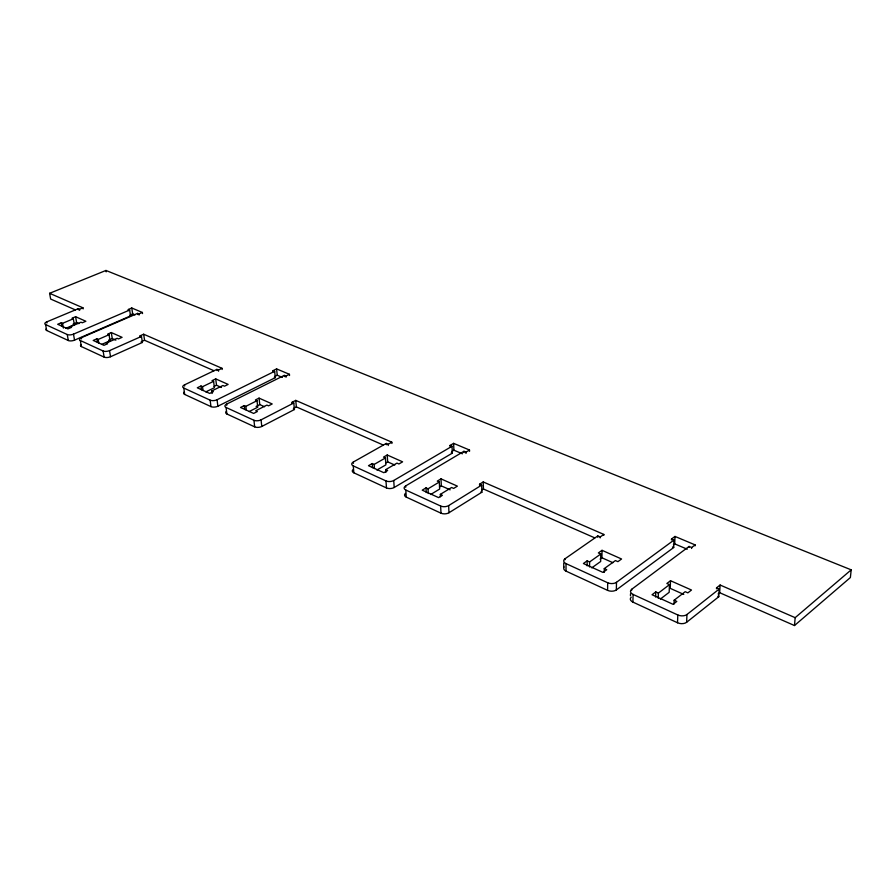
<?xml version="1.0" encoding="UTF-8"?>
<svg xmlns="http://www.w3.org/2000/svg" width="896" height="896" viewBox="0 0 896 896"><rect width="100%" height="100%" fill="white"/><g stroke="black" fill="none" stroke-linecap="round" stroke-linejoin="round"><path stroke-width="1.34" d="M587.126 565.846L587.16 560.84L589.59 561.949L600.757 554.019L598.338 552.933L602.034 550.323L621.578 559.003L617.893 561.658L615.429 560.56L604.274 568.59L604.229 572.365M589.557 566.944L589.59 561.949M597.8 537.309L597.811 535.92L600.197 536.962L603.826 534.43L483.213 481.947L479.562 484.21L479.606 485.542M600.186 537.891L600.197 536.962M600.757 554.019L600.678 561.49L591.763 567.862M600.096 559.093L601.944 557.782L602.034 550.323M603.814 535.349L603.826 534.43M671.474 539.93L671.507 539L674.005 540.053L673.714 547.512L616.358 589.915A6.261 3.595 2.4 0 1 607.589 590.374L607.69 582.758L566.014 563.618A6.115 3.438 1 0 1 565.018 558.768L597.811 535.92M616.358 589.915L616.493 582.299L674.005 540.053M630.47 595.773L630.515 593.846M631.702 590.218L631.725 589.254L689.102 546.437L691.645 547.512L695.128 544.902L675.002 536.435L671.507 539M716.486 588.795L716.542 587.832L719.23 589.008L718.794 596.702L686.616 622.294A6.541 3.819 4.7 0 1 677.499 622.765L632.901 602.101L633.08 594.429A6.373 3.662 3.1 0 1 631.725 589.254M655.614 597.027L655.782 591.909L658.381 593.096L669.458 584.651L666.859 583.498L670.522 580.72L691.499 590.027L687.848 592.861L685.205 591.674L674.15 600.23L674.005 604.094M658.213 598.214L658.381 593.096M669.458 584.651L669.166 592.312L660.33 599.088M670.522 580.72L670.23 588.358L683.76 594.418M673.4 544.846L674.71 543.883L675.002 536.435M677.499 622.765L677.824 614.981L633.08 594.429M689.069 547.378L689.102 546.437M686.616 622.294L686.963 614.499L719.23 589.008M691.6 548.453L691.645 547.512M695.083 545.843L695.128 544.902M718.11 593.936L719.667 592.704L720.104 585.021L795.166 617.669L851.2 569.845L105.952 270.458L49.616 293.306L50.646 299.04L75.466 309.938M719.667 592.704L794.483 625.542L795.166 617.669M851.2 569.845L850.382 577.539L794.483 625.542M716.542 587.832L720.104 585.021M655.782 591.909L652.042 594.742L673.086 604.318L676.805 601.429L674.15 600.23M587.16 560.84L583.397 563.506L602.997 572.421L606.749 569.71L604.274 568.59M405.451 493.416A5.522 2.923 -3.3 0 0 406.258 497.101L440.989 513.184A5.645 3.035 -2.4 0 0 448.974 512.747L481.891 492.206L481.656 485.128L479.562 484.21M481.622 490.146L483.448 489.014L594.776 537.88M469.549 451.326L469.504 450.027L465.942 452.144L463.949 451.293L405.642 485.934A5.544 2.912 -3.3 0 0 405.832 490.045L440.642 506.027A5.656 3.024 -2.4 0 0 448.65 505.59L481.656 485.128M440.462 496.731L440.339 494.368L451.606 487.491L453.667 488.41L457.386 486.136L441 478.867L437.282 481.107L439.309 482.014L439.656 489.048L430.674 494.502M439.488 487.01L441.336 485.89L450.139 489.832M440.339 494.368L442.411 495.309L438.626 497.616L422.229 490.168L426.014 487.883L428.053 488.802L439.309 482.014M451.92 451.371L453.914 450.195L462.448 453.813M352.744 469.829A5.354 2.744 -4.5 0 0 353.842 472.808L386.467 487.928A5.454 2.856 -3.8 0 0 394.195 487.491L452.334 453.13L452.032 446.264L450.061 445.435L450.128 446.723M450.061 445.435L453.622 443.352L469.504 450.027M391.91 443.475L391.821 442.187L388.17 444.259L386.288 443.43L353.326 462.022A5.365 2.733 -4.5 0 0 353.282 465.909L385.986 480.928A5.477 2.845 -3.8 0 0 393.736 480.491L452.032 446.264M385.896 472.405L385.706 469.627L396.962 463.12L398.899 463.982L402.618 461.832L387.218 455L383.499 457.117L385.414 457.968L385.885 464.856L376.902 470.019M385.829 462.93L387.677 461.866L394.778 465.035M385.706 469.627L387.643 470.512L383.858 472.696L368.469 465.696L372.254 463.546L374.158 464.408L385.414 457.968M293.429 408.43L296.374 406.907L383.32 445.066M226.262 411.41A4.962 2.341 -6.9 0 0 226.878 413.986L254.688 426.866A5.051 2.43 -6.4 0 0 261.789 426.462L294.426 409.517L293.776 402.987L292.096 402.259L292.219 403.48M292.096 402.259L295.736 400.389L391.821 442.187M289.542 375.502L289.43 374.304L285.902 376.062L284.278 375.379L226.621 404.118A4.973 2.33 -6.9 0 0 226.072 407.467L253.926 420.269A5.062 2.419 -6.4 0 0 261.05 419.854L293.776 402.987M249.11 411.589L257.746 407.198L257.006 400.702L255.382 399.974L259.056 398.126L272.216 403.962L268.531 405.843L266.874 405.104L255.73 410.782L257.376 411.533L253.635 413.437L240.509 407.467L244.25 405.586L245.874 406.325L257.006 400.702M256.11 406.47L259.784 404.611L264.555 406.739M184.218 391.989A4.838 2.206 -7.6 0 0 184.677 394.43L210.974 406.616A4.917 2.285 -7.2 0 0 217.874 406.213L275.318 377.653L274.646 371.314L273.056 370.642L273.179 371.829M274.602 376.533L277.245 375.234L282.374 377.406M273.056 370.642L276.584 368.894L289.43 374.304M222.163 369.499L222.018 368.312L218.411 370.037L216.888 369.376L184.498 384.866A4.85 2.195 -7.5 0 0 183.803 388.058L210.134 400.154A4.928 2.274 -7.1 0 0 217.056 399.75L274.646 371.314M205.822 391.888L214.402 387.699L213.595 381.338L212.05 380.654L215.712 378.885L228.144 384.406L224.482 386.198L222.914 385.504L211.837 390.914L212.162 393.478M214.077 386.422L216.518 385.235L221.48 387.464M213.595 381.338L202.53 386.691L200.984 385.997L197.277 387.789L209.675 393.434L213.394 391.619L211.837 390.914M80.998 344.624A4.547 1.904 -8.9 0 0 81.368 346.562L104.126 357.112A4.603 1.971 -8.6 0 0 110.533 356.731L142.397 342.462L141.478 336.403L140.101 335.798L140.28 336.941M141.904 341.454L144.57 340.267L213.965 370.731M140.101 335.798L143.662 334.219L222.018 368.312M142.542 313.578L142.374 312.458L138.914 313.958L137.581 313.398L81.346 337.725A4.547 1.893 -8.8 0 0 80.326 340.525L103.118 350.997A4.614 1.949 -8.6 0 0 109.536 350.616L141.478 336.403M101.595 344.445L110.018 340.738L109.043 334.712L107.699 334.118L111.294 332.55L122.08 337.333L118.485 338.923L117.13 338.318L106.254 343.101L107.61 343.717L103.958 345.33L93.218 340.435L96.858 338.845L98.19 339.45L109.043 334.712M115.853 340.166L112.258 338.565L108.674 340.133L110.018 340.738M46.211 328.832A4.446 1.803 -9.2 0 0 46.67 330.49L68.309 340.514A4.502 1.859 -9 0 0 74.536 340.144L130.536 315.93L129.64 310.038L128.318 309.478L128.486 310.587M130.301 314.899L132.664 313.88L135.016 314.877M128.318 309.478L131.768 308L142.374 312.458M83.138 308.907L82.947 307.81L79.442 309.277L78.176 308.728L46.704 321.899A4.458 1.792 -9.1 0 0 45.584 324.565L67.245 334.522A4.514 1.848 -8.9 0 0 73.494 334.141L129.64 310.038M74.256 323.613L76.619 322.605L78.904 323.624M66.002 328.238L74.346 324.688L73.315 318.786L72.05 318.214L75.611 316.714L85.859 321.261L82.298 322.784L81.01 322.213L70.224 326.794L71.512 327.376L67.894 328.91L57.691 324.274L61.298 322.75L62.563 323.322L73.315 318.786M674.71 543.883L687.254 549.203M129.55 315.504L130.536 315.93M274.322 377.227L275.318 377.653M451.349 452.704L452.334 453.13M672.47 546.974L673.714 547.512M49.616 293.306L82.947 307.81M141.109 341.891L142.397 342.462M293.485 409.102L294.426 409.517M480.973 491.803L481.891 492.206M717.786 596.266L718.794 596.702M601.944 557.782L612.909 562.699M73.069 324.117L74.346 324.688M564.189 567.067A6.093 3.45 1.1 0 0 566.026 571.122L607.589 590.374M46.704 321.899L46.906 323.008M45.584 324.565L46.67 330.49M62.563 323.322L63.403 328.059M61.298 322.75L61.925 326.301M67.245 334.522L68.309 340.514M73.494 334.141L74.536 340.144M80.326 340.525L81.368 346.562M75.611 316.714L76.619 322.605M79.442 309.277L79.632 310.374M78.176 308.728L78.366 309.826M81.346 337.725L81.536 338.867M98.19 339.45L98.795 343.078M96.858 338.845L97.462 342.474M103.118 350.997L104.126 357.112M109.536 350.616L110.533 356.731M111.294 332.55L112.258 338.565M105.952 270.458L106.176 271.869M131.768 308L132.664 313.88M143.662 334.219L144.57 340.267M138.914 313.958L139.082 315.067M137.581 313.398L137.749 314.507M184.498 384.866L184.654 386.064M183.803 388.058L184.677 394.43M202.53 386.691L203.034 390.522M200.984 385.997L201.488 389.827M210.134 400.154L210.974 406.616M215.712 378.885L216.518 385.235M217.056 399.75L217.874 406.213M218.411 370.037L218.568 371.224M216.888 369.376L217.034 370.552M226.621 404.118L226.766 405.339M226.072 407.467L226.878 413.986M244.25 405.586L244.709 409.494M245.874 406.325L246.333 410.234M253.926 420.269L254.688 426.866M259.056 398.126L259.784 404.611M261.05 419.854L261.789 426.462M276.584 368.894L277.245 375.234M285.902 376.062L286.014 377.261M284.278 375.379L284.402 376.578M295.736 400.389L296.374 406.907M353.326 462.022L353.427 463.322M353.282 465.909L353.842 472.808M374.158 464.408L374.461 468.552M372.254 463.546L372.557 467.678M386.288 443.43L386.366 444.718M387.218 455L387.677 461.866M385.986 480.928L386.467 487.928M393.736 480.491L394.195 487.491M388.17 444.259L388.248 445.536M405.642 485.934L405.72 487.256M405.832 490.045L406.258 497.101M426.014 487.883L426.272 492.587M428.053 488.802L428.299 493.517M440.642 506.027L440.989 513.184M441 478.867L441.336 485.89M448.65 505.59L448.974 512.747M453.622 443.352L453.914 450.195M463.949 451.293L463.994 452.592M465.942 452.144L465.998 453.443M483.213 481.947L483.448 489.014M566.014 563.618L566.026 571.122M565.018 558.768L565.029 559.709M563.741 563.158L563.752 566.91M686.963 614.499A6.563 3.808 4.6 0 1 677.824 614.981M632.901 602.101A6.362 3.674 3.2 0 1 631.232 597.173M616.493 582.299A6.272 3.573 2.3 0 1 607.69 582.758"/></g></svg>
